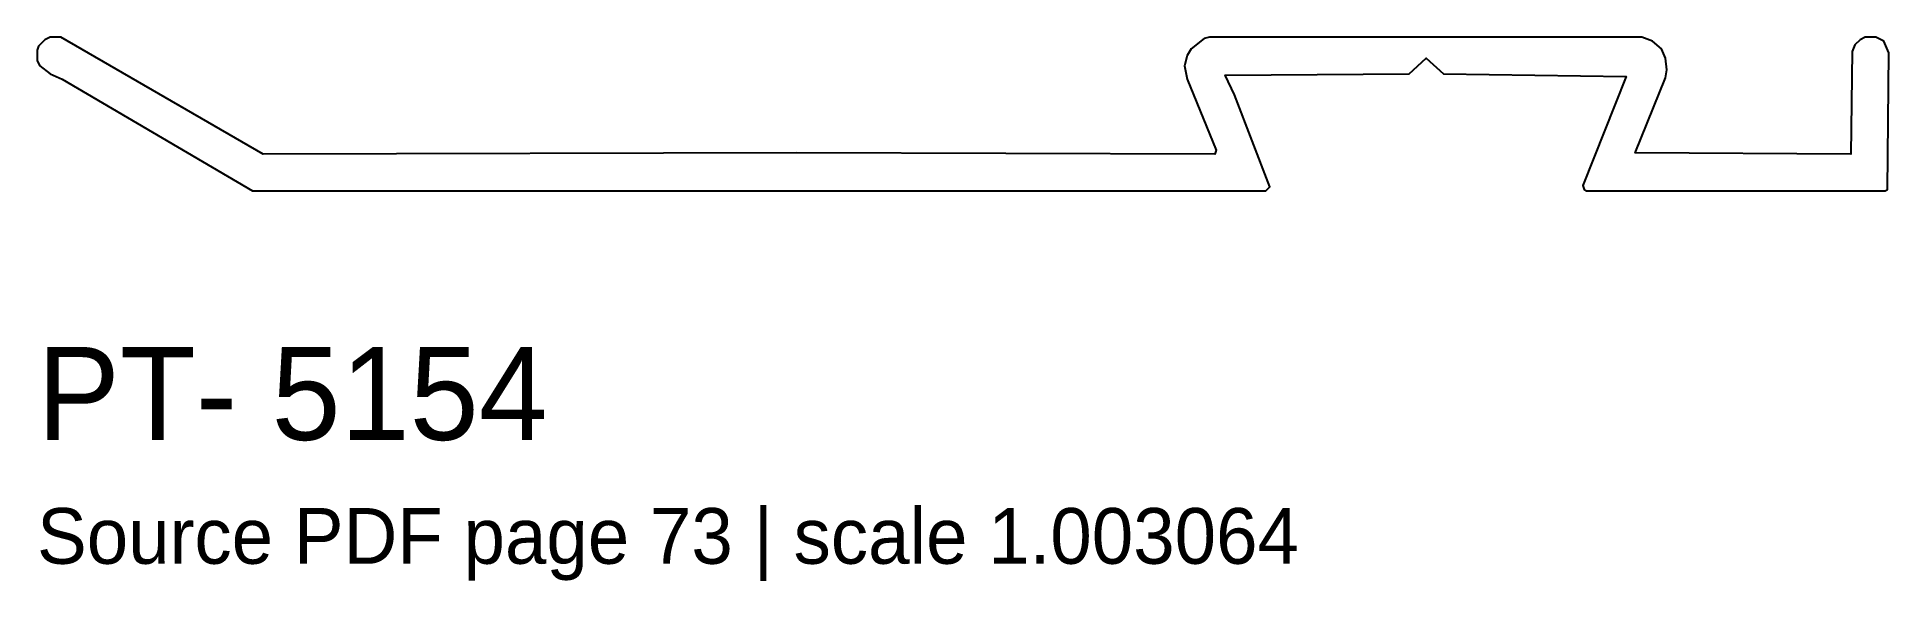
# Model space of a CAD drawing. Header units: millimetres. Extents: x 0 to 59.8, y -12.6 to 5.
import ezdxf

# ---------------------------------------------------------------- set-up
doc = ezdxf.new("R2010")
doc.units = ezdxf.units.MM
doc.layers.add('INFO', color=7, linetype='Continuous')
doc.layers.add('PROFILE', color=7, linetype='Continuous')

msp = doc.modelspace()

# ---------------------------------------------------------------- linework, layer by layer
at = {"layer": 'PROFILE'}
msp.add_lwpolyline([(0, 4.586), (0, 4.246), (0.085, 4.076), (0.425, 3.822), (0.807, 3.652), (6.964, 0.042), (39.703, 0.042), (39.83, 0.17), (38.684, 3.142), (38.387, 3.779), (44.331, 3.822), (44.883, 4.331), (45.435, 3.822), (51.338, 3.737), (49.937, 0.212), (49.979, 0.085), (50.064, 0.042), (59.703, 0.042), (59.788, 0.085), (59.83, 4.501), (59.661, 4.883), (59.406, 5.011), (59.066, 5.011), (58.896, 4.926), (58.726, 4.756), (58.641, 4.544), (58.599, 1.231), (51.635, 1.274), (52.612, 3.694), (52.654, 3.949), (52.612, 4.331), (52.484, 4.628), (52.187, 4.883), (51.847, 5.011), (37.877, 5.011), (37.707, 4.968), (37.283, 4.628), (37.155, 4.416), (37.07, 4.076), (37.155, 3.652), (38.089, 1.359), (38.047, 1.231), (24.544, 1.274), (7.304, 1.231), (0.764, 5.011), (0.425, 5.011), (0.255, 4.926), (0.042, 4.713)], close=True, dxfattribs=at)

# ---------------------------------------------------------------- texts
at = {"layer": 'INFO'}
for s, height, p in [('PT- 5154', 3, (0, -8)), ('Source PDF page 73 | scale 1.003064', 1.8, (0, -12))]:
    msp.add_text(s, height=height, dxfattribs=at).set_placement(p)

doc.saveas('drawing.dxf')
